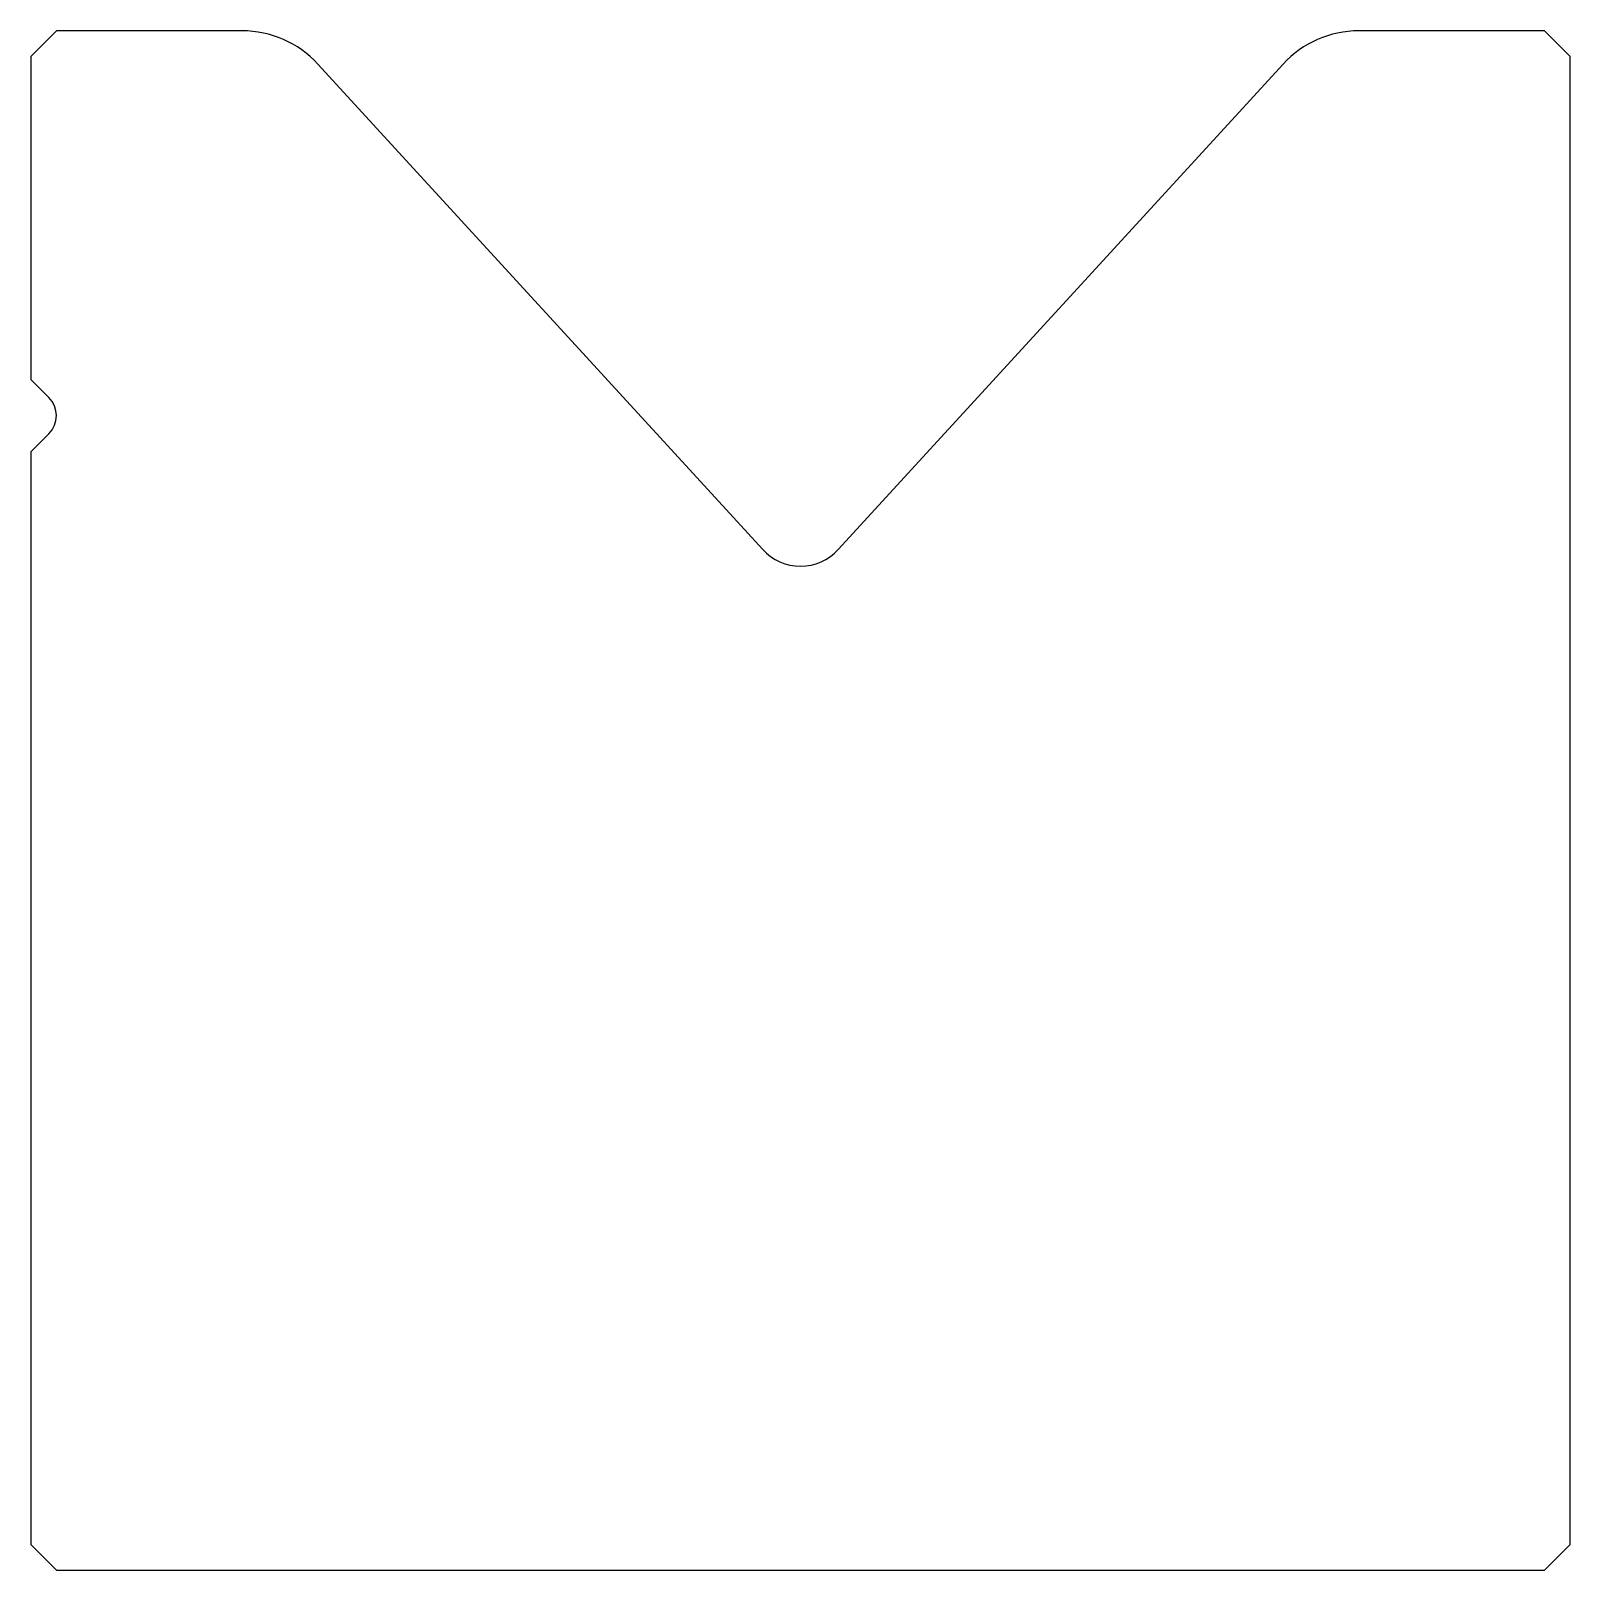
# Model space of a CAD drawing. Header units: metres. Extents: x 52.5 to 112.5, y -23.1 to 36.9.
import ezdxf

# ---------------------------------------------------------------- set-up
doc = ezdxf.new("R2010")
doc.units = ezdxf.units.M

msp = doc.modelspace()

# ---------------------------------------------------------------- linework, layer by layer
for p, q in [((53.464461, 36.895317), (52.464461, 35.895317)), ((60.704419, 36.895317), (53.464461, 36.895317)), ((111.464461, 36.895317), (104.224503, 36.895317)), ((112.464461, 35.895317), (111.464461, 36.895317)), ((52.464461, 35.895317), (52.464461, 23.309531)), ((80.989907, 16.678342), (63.653529, 35.597678)), ((101.275394, 35.597678), (83.939016, 16.678342)), ((112.464461, -22.104683), (112.464461, 35.895317)), ((53.171568, 22.602424), (52.464461, 23.309531)), ((52.464461, 20.481104), (53.171568, 21.188211)), ((52.464461, 20.481104), (52.464461, -22.104683)), ((52.464461, -22.104683), (53.464461, -23.104683)), ((111.464461, -23.104683), (112.464461, -22.104683)), ((53.464461, -23.104683), (111.464461, -23.104683))]:
    msp.add_line(p, q)
for centre, radius, start, end in [((60.704419, 32.895317), 4, 42.5, 90), ((104.224503, 32.895317), 4, 90, 137.5), ((52.464461, 21.895317), 1, 315, 45), ((82.464461, 18.029522), 2, 222.5, 317.5)]:
    msp.add_arc(centre, radius, start, end)

doc.saveas('drawing.dxf')
